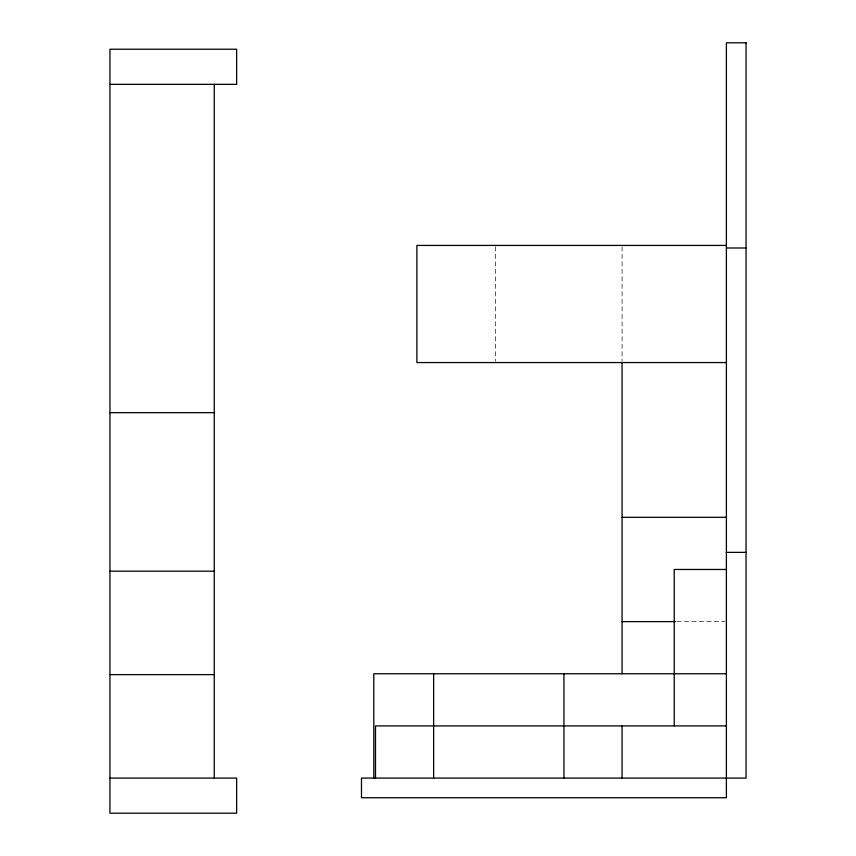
<?xml version="1.0" encoding="UTF-8"?>
<svg xmlns="http://www.w3.org/2000/svg" width="856" height="856" viewBox="0 0 856 856"><rect width="100%" height="100%" fill="white"/><g stroke="black" fill="none" stroke-linecap="round" stroke-linejoin="round"><path stroke-width="0.64" stroke-dasharray="4.28 3.21" d="M676.903 621.617L725.053 621.617M622.077 246.763L622.077 361.232M495.538 246.763L495.538 361.232"/><path stroke-width="1.28" d="M109.953 84.348L236.652 84.348L236.652 49.231L109.953 49.231L109.953 813.2L236.652 813.2L236.652 778.083L109.953 778.083M726.391 245.426L416.883 245.426L416.883 362.559L726.391 362.559M726.391 247.994L746.047 247.994M109.953 412.667L214.257 412.667M622.077 517.313L726.391 517.313M726.391 552.366L746.047 552.366M726.391 569.465L674.228 569.465L674.228 725.92M109.953 571.177L214.257 571.177M622.077 621.617L675.566 621.617M726.391 673.768L373.794 673.768L373.794 778.083M109.953 674.624L214.257 674.624M726.391 725.92L375.506 725.92L375.506 778.083M622.077 362.559L622.077 673.768M622.077 725.92L622.077 778.083M563.943 673.768L563.943 778.083M433.639 673.768L433.639 778.083M214.257 84.348L214.257 778.083M746.047 42.8L726.391 42.8L726.391 797.739L361.478 797.739L361.478 778.083L746.047 778.083L746.047 42.8"/></g></svg>
